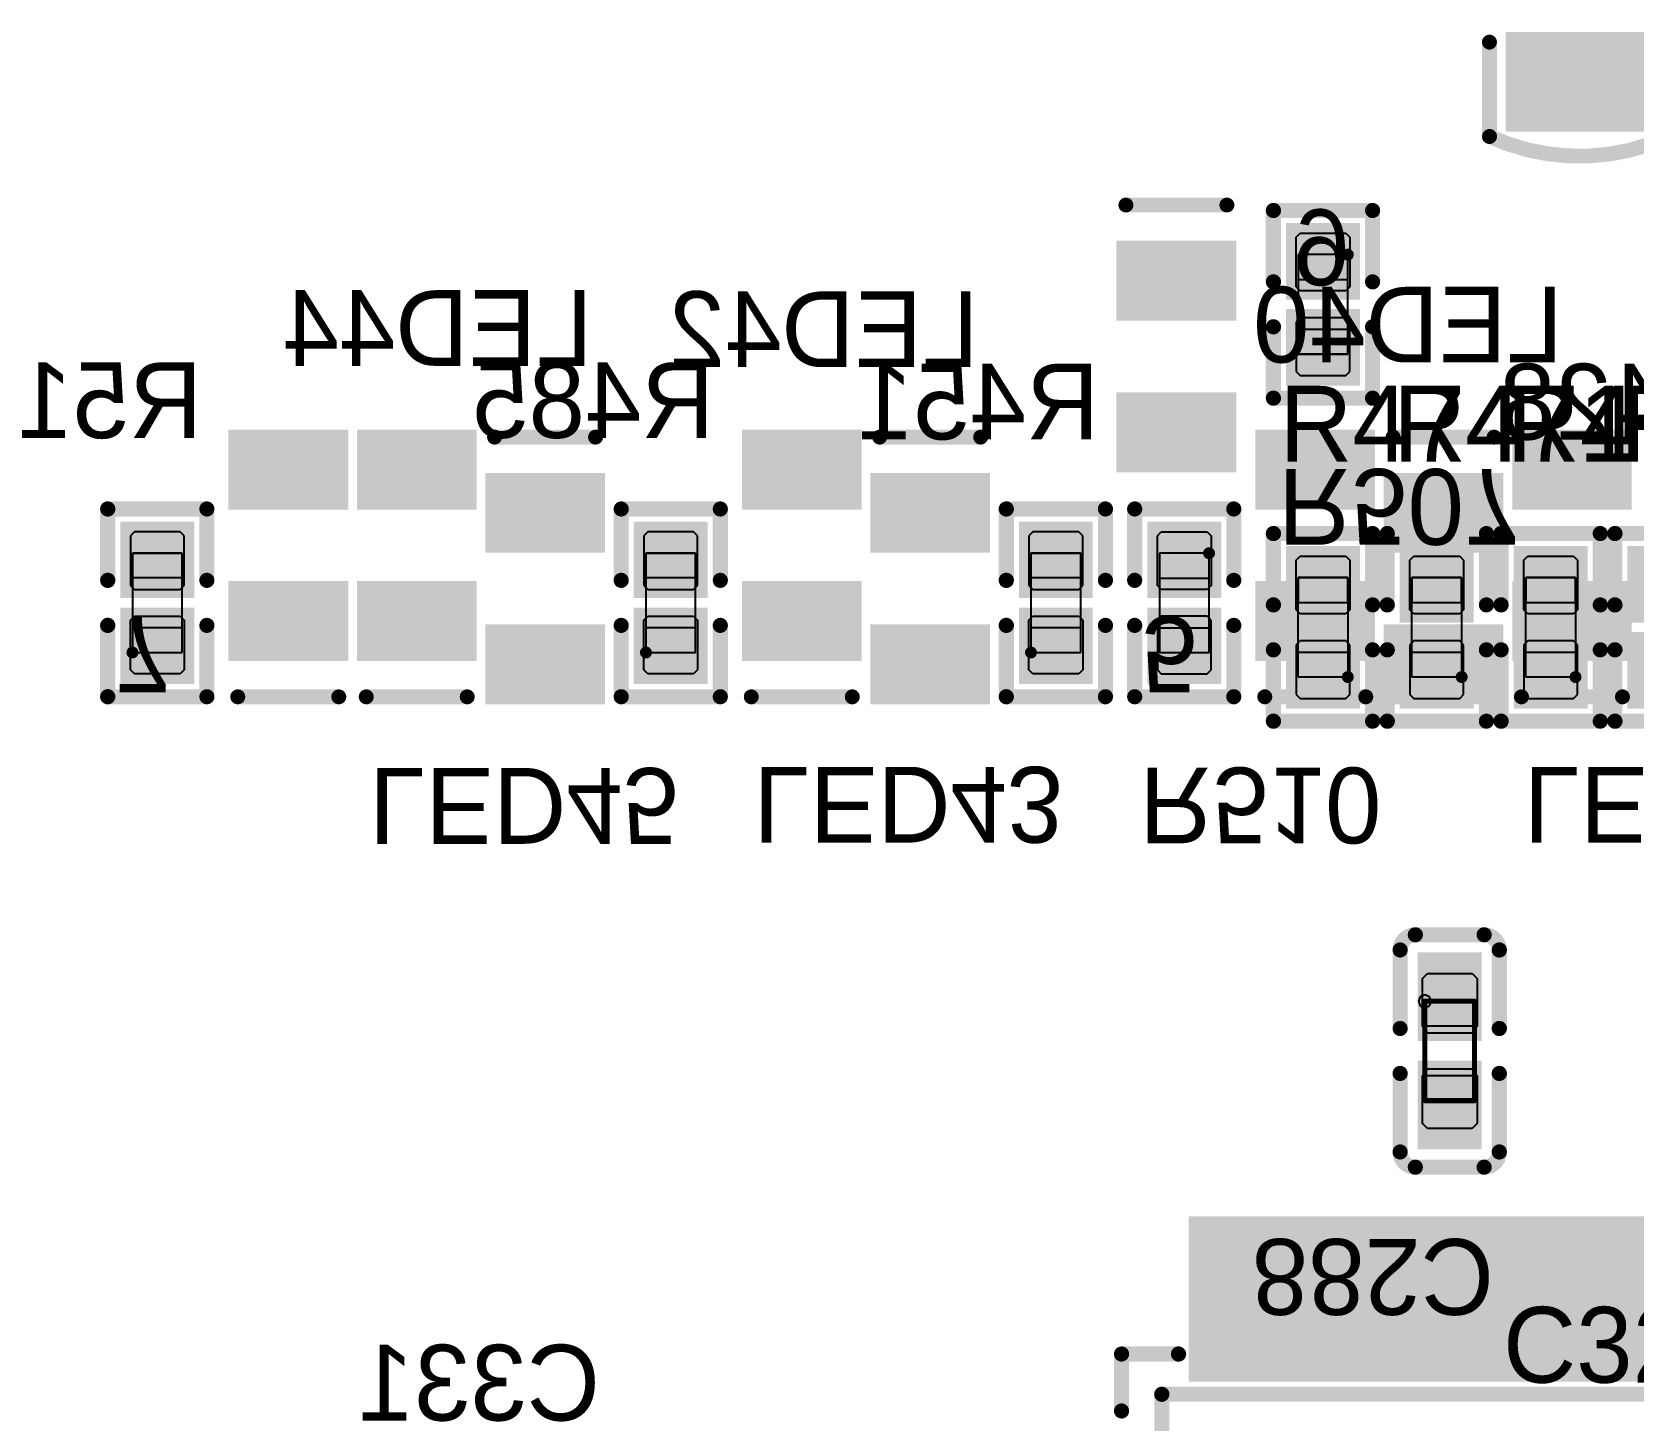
# Model space of a CAD drawing. Header units: millimetres. Extents: x 892 to 1144, y 1011 to 1123.
# Drawn here: x 965.87 to 981.98, y 1059.6 to 1073.58 of the extents above; entities that cross this region are included whole.
import ezdxf

# ---------------------------------------------------------------- set-up
doc = ezdxf.new("R2010")
doc.units = ezdxf.units.MM
for name, color, linetype in [('BottomLayer', 5, 'Continuous'), ('BottomOverlay', 54, 'Continuous'), ('BottomPaste', 16, 'Continuous'), ('BottomSolder', 6, 'Continuous'), ('Mechanical15', 56, 'Continuous'), ('Mechanical4', 56, 'Continuous'), ('Mechanical5', 56, 'Continuous'), ('Mechanical6', 56, 'Continuous'), ('TopLayer', 1, 'Continuous'), ('TopOverlay', 2, 'Continuous'), ('TopPaste', 8, 'Continuous'), ('TopSolder', 216, 'Continuous')]:
    doc.layers.add(name, color=color, linetype=linetype)

msp = doc.modelspace()

# ---------------------------------------------------------------- linework, layer by layer
at = {"layer": 'BottomLayer'}
for points in [[(982.06, 1072.675), (982.06, 1073.475), (980.79, 1072.675), (980.79, 1073.475)], [(978.58, 1071.553), (978.58, 1070.987), (979.12, 1071.553), (979.12, 1070.987)], [(977.875, 1070.774), (977.875, 1071.374), (976.875, 1070.774), (976.875, 1071.374)], [(978.58, 1070.687), (978.58, 1070.121), (979.12, 1070.687), (979.12, 1070.121)], [(977.875, 1069.25), (977.875, 1069.85), (976.875, 1069.25), (976.875, 1069.85)], [(967.943, 1069.474), (967.943, 1068.874), (968.943, 1069.474), (968.943, 1068.874)], [(969.234, 1069.474), (969.234, 1068.874), (970.234, 1069.474), (970.234, 1068.874)], [(973.108, 1069.474), (973.108, 1068.874), (974.108, 1069.474), (974.108, 1068.874)], [(978.272, 1069.474), (978.272, 1068.874), (979.272, 1069.474), (979.272, 1068.874)], [(980.855, 1069.474), (980.855, 1068.874), (981.855, 1069.474), (981.855, 1068.874)], [(971.525, 1068.439), (971.525, 1069.039), (970.525, 1068.439), (970.525, 1069.039)], [(975.399, 1068.439), (975.399, 1069.039), (974.399, 1068.439), (974.399, 1069.039)], [(980.563, 1068.439), (980.563, 1069.039), (979.563, 1068.439), (979.563, 1069.039)], [(967.395, 1067.983), (967.395, 1068.549), (966.855, 1067.983), (966.855, 1068.549)], [(972.56, 1067.983), (972.56, 1068.549), (972.02, 1067.983), (972.02, 1068.549)], [(976.433, 1067.983), (976.433, 1068.549), (975.893, 1067.983), (975.893, 1068.549)], [(977.184, 1068.549), (977.184, 1067.983), (977.724, 1068.549), (977.724, 1067.983)], [(967.943, 1067.95), (967.943, 1067.35), (968.943, 1067.95), (968.943, 1067.35)], [(969.234, 1067.95), (969.234, 1067.35), (970.234, 1067.95), (970.234, 1067.35)], [(973.108, 1067.95), (973.108, 1067.35), (974.108, 1067.95), (974.108, 1067.35)], [(978.272, 1067.95), (978.272, 1067.35), (979.272, 1067.95), (979.272, 1067.35)], [(980.855, 1067.95), (980.855, 1067.35), (981.855, 1067.95), (981.855, 1067.35)], [(967.395, 1067.118), (967.395, 1067.683), (966.855, 1067.118), (966.855, 1067.683)], [(972.56, 1067.118), (972.56, 1067.683), (972.02, 1067.118), (972.02, 1067.683)], [(976.433, 1067.118), (976.433, 1067.683), (975.893, 1067.118), (975.893, 1067.683)], [(977.184, 1067.683), (977.184, 1067.118), (977.724, 1067.683), (977.724, 1067.118)], [(971.525, 1066.915), (971.525, 1067.515), (970.525, 1066.915), (970.525, 1067.515)], [(975.399, 1066.915), (975.399, 1067.515), (974.399, 1066.915), (974.399, 1067.515)], [(980.563, 1066.915), (980.563, 1067.515), (979.563, 1066.915), (979.563, 1067.515)], [(977.8, 1061.56), (977.6, 1061.56), (977.8, 1060.1), (977.6, 1060.1)], [(978.2, 1061.56), (978, 1061.56), (978.2, 1060.1), (978, 1060.1)], [(978.6, 1061.56), (978.4, 1061.56), (978.6, 1060.1), (978.4, 1060.1)], [(979, 1061.56), (978.8, 1061.56), (979, 1060.1), (978.8, 1060.1)], [(979.4, 1061.56), (979.2, 1061.56), (979.4, 1060.1), (979.2, 1060.1)], [(979.8, 1061.56), (979.6, 1061.56), (979.8, 1060.1), (979.6, 1060.1)], [(980.2, 1061.56), (980, 1061.56), (980.2, 1060.1), (980, 1060.1)], [(980.6, 1061.56), (980.4, 1061.56), (980.6, 1060.1), (980.4, 1060.1)], [(981, 1061.56), (980.8, 1061.56), (981, 1060.1), (980.8, 1060.1)], [(981.4, 1061.56), (981.2, 1061.56), (981.4, 1060.1), (981.2, 1060.1)], [(981.8, 1061.56), (981.6, 1061.56), (981.8, 1060.1), (981.6, 1060.1)]]:
    msp.add_solid(points, dxfattribs=at)
at = {"layer": 'BottomOverlay'}
for points, const_width in [([(980.525, 1072.525), (980.525, 1073.475)], 0.15), ([(976.867, 1071.836), (977.883, 1071.836)], 0.15), ([(978.351, 1071.781), (979.349, 1071.781)], 0.152), ([(978.351, 1071.063), (978.351, 1071.781)], 0.152), ([(979.349, 1071.063), (979.349, 1071.781)], 0.152), ([(978.351, 1069.893), (978.351, 1070.611)], 0.152), ([(979.349, 1069.893), (979.349, 1070.611)], 0.152), ([(978.351, 1069.893), (979.349, 1069.893)], 0.152), ([(970.517, 1069.501), (971.533, 1069.501)], 0.15), ([(974.391, 1069.501), (975.407, 1069.501)], 0.15), ([(979.555, 1069.501), (980.571, 1069.501)], 0.15), ([(966.626, 1068.06), (966.626, 1068.778)], 0.152), ([(966.626, 1068.778), (967.624, 1068.778)], 0.152), ([(967.624, 1068.06), (967.624, 1068.778)], 0.152), ([(971.791, 1068.06), (971.791, 1068.778)], 0.152), ([(971.791, 1068.778), (972.788, 1068.778)], 0.152), ([(972.788, 1068.06), (972.788, 1068.778)], 0.152), ([(975.665, 1068.06), (975.665, 1068.778)], 0.152), ([(975.665, 1068.778), (976.662, 1068.778)], 0.152), ([(976.662, 1068.06), (976.662, 1068.778)], 0.152), ([(976.956, 1068.778), (977.953, 1068.778)], 0.152), ([(976.956, 1068.06), (976.956, 1068.778)], 0.152), ([(977.953, 1068.06), (977.953, 1068.778)], 0.152), ([(966.626, 1066.889), (966.626, 1067.607)], 0.152), ([(967.624, 1066.889), (967.624, 1067.607)], 0.152), ([(971.791, 1066.889), (971.791, 1067.607)], 0.152), ([(972.788, 1066.889), (972.788, 1067.607)], 0.152), ([(975.665, 1066.889), (975.665, 1067.607)], 0.152), ([(976.662, 1066.889), (976.662, 1067.607)], 0.152), ([(976.956, 1066.889), (976.956, 1067.607)], 0.152), ([(977.953, 1066.889), (977.953, 1067.607)], 0.152), ([(966.626, 1066.889), (967.624, 1066.889)], 0.152), ([(967.935, 1066.888), (968.951, 1066.888)], 0.15), ([(969.226, 1066.888), (970.242, 1066.888)], 0.15), ([(971.791, 1066.889), (972.788, 1066.889)], 0.152), ([(973.1, 1066.888), (974.116, 1066.888)], 0.15), ([(975.665, 1066.889), (976.662, 1066.889)], 0.152), ([(976.956, 1066.889), (977.953, 1066.889)], 0.152), ([(978.264, 1066.888), (979.28, 1066.888)], 0.15), ([(980.847, 1066.888), (981.863, 1066.888)], 0.15), ([(976.824, 1059.703), (976.824, 1060.276)], 0.152), ([(976.824, 1060.276), (977.397, 1060.276)], 0.152), ([(977.229, 1059.871), (990.571, 1059.871)], 0.152), ([(977.229, 1046.529), (977.229, 1059.871)], 0.152)]:
    msp.add_lwpolyline(points, dxfattribs=dict(at, const_width=const_width))
for points, const_width in [([(980.487, 1073.475, 1), (980.562, 1073.475, 1)], 0.075), ([(980.488, 1072.526, 1), (980.563, 1072.526, 1)], 0.075), ([(980.487, 1072.525, 1), (980.562, 1072.525, 1)], 0.075), ([(976.83, 1071.836, 1), (976.905, 1071.836, 1)], 0.075), ([(977.846, 1071.836, 1), (977.921, 1071.836, 1)], 0.075), ([(978.313, 1071.781, 1), (978.39, 1071.781, 1)], 0.0762), ([(978.313, 1071.781, 1), (978.39, 1071.781, 1)], 0.0762), ([(979.311, 1071.781, 1), (979.387, 1071.781, 1)], 0.0762), ([(979.311, 1071.781, 1), (979.387, 1071.781, 1)], 0.0762), ([(978.313, 1071.063, 1), (978.39, 1071.063, 1)], 0.0762), ([(979.311, 1071.063, 1), (979.387, 1071.063, 1)], 0.0762), ([(978.313, 1070.611, 1), (978.39, 1070.611, 1)], 0.0762), ([(979.311, 1070.611, 1), (979.387, 1070.611, 1)], 0.0762), ([(978.313, 1069.893, 1), (978.39, 1069.893, 1)], 0.0762), ([(978.313, 1069.893, 1), (978.39, 1069.893, 1)], 0.0762), ([(979.311, 1069.893, 1), (979.387, 1069.893, 1)], 0.0762), ([(979.311, 1069.893, 1), (979.387, 1069.893, 1)], 0.0762), ([(970.48, 1069.501, 1), (970.555, 1069.501, 1)], 0.075), ([(971.496, 1069.501, 1), (971.571, 1069.501, 1)], 0.075), ([(974.353, 1069.501, 1), (974.428, 1069.501, 1)], 0.075), ([(975.369, 1069.501, 1), (975.444, 1069.501, 1)], 0.075), ([(979.518, 1069.501, 1), (979.593, 1069.501, 1)], 0.075), ([(980.534, 1069.501, 1), (980.609, 1069.501, 1)], 0.075), ([(966.588, 1068.778, 1), (966.665, 1068.778, 1)], 0.0762), ([(966.588, 1068.778, 1), (966.665, 1068.778, 1)], 0.0762), ([(967.586, 1068.778, 1), (967.662, 1068.778, 1)], 0.0762), ([(967.586, 1068.778, 1), (967.662, 1068.778, 1)], 0.0762), ([(971.753, 1068.778, 1), (971.829, 1068.778, 1)], 0.0762), ([(971.753, 1068.778, 1), (971.829, 1068.778, 1)], 0.0762), ([(972.75, 1068.778, 1), (972.826, 1068.778, 1)], 0.0762), ([(972.75, 1068.778, 1), (972.826, 1068.778, 1)], 0.0762), ([(975.626, 1068.778, 1), (975.703, 1068.778, 1)], 0.0762), ([(975.626, 1068.778, 1), (975.703, 1068.778, 1)], 0.0762), ([(976.624, 1068.778, 1), (976.7, 1068.778, 1)], 0.0762), ([(976.624, 1068.778, 1), (976.7, 1068.778, 1)], 0.0762), ([(976.918, 1068.778, 1), (976.994, 1068.778, 1)], 0.0762), ([(976.918, 1068.778, 1), (976.994, 1068.778, 1)], 0.0762), ([(977.915, 1068.778, 1), (977.991, 1068.778, 1)], 0.0762), ([(977.915, 1068.778, 1), (977.991, 1068.778, 1)], 0.0762), ([(966.588, 1068.06, 1), (966.665, 1068.06, 1)], 0.0762), ([(967.586, 1068.06, 1), (967.662, 1068.06, 1)], 0.0762), ([(971.753, 1068.06, 1), (971.829, 1068.06, 1)], 0.0762), ([(972.75, 1068.06, 1), (972.826, 1068.06, 1)], 0.0762), ([(975.626, 1068.06, 1), (975.703, 1068.06, 1)], 0.0762), ([(976.624, 1068.06, 1), (976.7, 1068.06, 1)], 0.0762), ([(976.918, 1068.06, 1), (976.994, 1068.06, 1)], 0.0762), ([(977.915, 1068.06, 1), (977.991, 1068.06, 1)], 0.0762), ([(966.588, 1067.607, 1), (966.665, 1067.607, 1)], 0.0762), ([(967.586, 1067.607, 1), (967.662, 1067.607, 1)], 0.0762), ([(971.753, 1067.607, 1), (971.829, 1067.607, 1)], 0.0762), ([(972.75, 1067.607, 1), (972.826, 1067.607, 1)], 0.0762), ([(975.626, 1067.607, 1), (975.703, 1067.607, 1)], 0.0762), ([(976.624, 1067.607, 1), (976.7, 1067.607, 1)], 0.0762), ([(976.918, 1067.607, 1), (976.994, 1067.607, 1)], 0.0762), ([(977.915, 1067.607, 1), (977.991, 1067.607, 1)], 0.0762), ([(966.588, 1066.889, 1), (966.665, 1066.889, 1)], 0.0762), ([(966.588, 1066.889, 1), (966.665, 1066.889, 1)], 0.0762), ([(967.586, 1066.889, 1), (967.662, 1066.889, 1)], 0.0762), ([(967.586, 1066.889, 1), (967.662, 1066.889, 1)], 0.0762), ([(967.897, 1066.888, 1), (967.972, 1066.888, 1)], 0.075), ([(968.913, 1066.888, 1), (968.988, 1066.888, 1)], 0.075), ([(969.189, 1066.888, 1), (969.264, 1066.888, 1)], 0.075), ([(970.205, 1066.888, 1), (970.28, 1066.888, 1)], 0.075), ([(971.753, 1066.889, 1), (971.829, 1066.889, 1)], 0.0762), ([(971.753, 1066.889, 1), (971.829, 1066.889, 1)], 0.0762), ([(972.75, 1066.889, 1), (972.826, 1066.889, 1)], 0.0762), ([(972.75, 1066.889, 1), (972.826, 1066.889, 1)], 0.0762), ([(973.062, 1066.888, 1), (973.137, 1066.888, 1)], 0.075), ([(974.078, 1066.888, 1), (974.153, 1066.888, 1)], 0.075), ([(975.626, 1066.889, 1), (975.703, 1066.889, 1)], 0.0762), ([(975.626, 1066.889, 1), (975.703, 1066.889, 1)], 0.0762), ([(976.624, 1066.889, 1), (976.7, 1066.889, 1)], 0.0762), ([(976.624, 1066.889, 1), (976.7, 1066.889, 1)], 0.0762), ([(976.918, 1066.889, 1), (976.994, 1066.889, 1)], 0.0762), ([(976.918, 1066.889, 1), (976.994, 1066.889, 1)], 0.0762), ([(977.915, 1066.889, 1), (977.991, 1066.889, 1)], 0.0762), ([(977.915, 1066.889, 1), (977.991, 1066.889, 1)], 0.0762), ([(978.227, 1066.888, 1), (978.302, 1066.888, 1)], 0.075), ([(979.243, 1066.888, 1), (979.318, 1066.888, 1)], 0.075), ([(980.809, 1066.888, 1), (980.884, 1066.888, 1)], 0.075), ([(981.825, 1066.888, 1), (981.9, 1066.888, 1)], 0.075), ([(976.786, 1060.276, 1), (976.862, 1060.276, 1)], 0.0762), ([(976.786, 1060.276, 1), (976.862, 1060.276, 1)], 0.0762), ([(977.359, 1060.276, 1), (977.436, 1060.276, 1)], 0.0762), ([(977.19, 1059.871, 1), (977.267, 1059.871, 1)], 0.0762), ([(977.19, 1059.871, 1), (977.267, 1059.871, 1)], 0.0762), ([(976.786, 1059.703, 1), (976.862, 1059.703, 1)], 0.0762)]:
    msp.add_lwpolyline(points, format="xyb", close=True, dxfattribs=dict(at, const_width=const_width))
at = {"layer": 'BottomOverlay', "const_width": 0.15}
msp.add_lwpolyline([(982.326, 1072.523, -0.21896), (980.525, 1072.526)], format="xyb", dxfattribs=at)
at = {"layer": 'BottomPaste'}
for p, q in [((978.58, 1071.513), (978.62, 1071.553)), ((978.62, 1071.553), (979.08, 1071.553)), ((979.08, 1071.553), (979.12, 1071.513)), ((978.58, 1071.012), (978.58, 1071.513)), ((979.12, 1071.513), (979.12, 1071.012)), ((978.62, 1070.972), (978.58, 1071.012)), ((979.08, 1070.972), (978.62, 1070.972)), ((979.12, 1071.012), (979.08, 1070.972)), ((978.62, 1070.702), (978.58, 1070.662)), ((978.58, 1070.662), (978.58, 1070.161)), ((979.08, 1070.702), (978.62, 1070.702)), ((979.12, 1070.662), (979.08, 1070.702)), ((979.12, 1070.161), (979.12, 1070.662)), ((978.58, 1070.161), (978.62, 1070.121)), ((978.62, 1070.121), (979.08, 1070.121)), ((979.08, 1070.121), (979.12, 1070.161)), ((966.895, 1068.549), (966.855, 1068.509)), ((966.855, 1068.509), (966.855, 1068.008)), ((967.355, 1068.549), (966.895, 1068.549)), ((967.395, 1068.509), (967.355, 1068.549)), ((967.395, 1068.008), (967.395, 1068.509)), ((972.06, 1068.549), (972.02, 1068.509)), ((972.02, 1068.509), (972.02, 1068.008)), ((972.52, 1068.549), (972.06, 1068.549)), ((972.56, 1068.509), (972.52, 1068.549)), ((972.56, 1068.008), (972.56, 1068.509)), ((975.933, 1068.549), (975.893, 1068.509)), ((975.893, 1068.509), (975.893, 1068.008)), ((976.393, 1068.549), (975.933, 1068.549)), ((976.433, 1068.509), (976.393, 1068.549)), ((976.433, 1068.008), (976.433, 1068.509)), ((977.184, 1068.509), (977.224, 1068.549)), ((977.184, 1068.008), (977.184, 1068.509)), ((977.224, 1068.549), (977.684, 1068.549)), ((977.684, 1068.549), (977.724, 1068.509)), ((977.724, 1068.509), (977.724, 1068.008)), ((966.855, 1068.008), (966.895, 1067.968)), ((967.355, 1067.968), (967.395, 1068.008)), ((972.02, 1068.008), (972.06, 1067.968)), ((972.52, 1067.968), (972.56, 1068.008)), ((975.893, 1068.008), (975.933, 1067.968)), ((976.393, 1067.968), (976.433, 1068.008)), ((977.224, 1067.968), (977.184, 1068.008)), ((977.724, 1068.008), (977.684, 1067.968)), ((966.895, 1067.968), (967.355, 1067.968)), ((972.06, 1067.968), (972.52, 1067.968)), ((975.933, 1067.968), (976.393, 1067.968)), ((977.684, 1067.968), (977.224, 1067.968)), ((966.855, 1067.658), (966.895, 1067.698)), ((966.855, 1067.158), (966.855, 1067.658)), ((966.895, 1067.698), (967.355, 1067.698)), ((967.355, 1067.698), (967.395, 1067.658)), ((967.395, 1067.658), (967.395, 1067.158)), ((972.02, 1067.658), (972.06, 1067.698)), ((972.02, 1067.158), (972.02, 1067.658)), ((972.06, 1067.698), (972.52, 1067.698)), ((972.52, 1067.698), (972.56, 1067.658)), ((972.56, 1067.658), (972.56, 1067.158)), ((975.893, 1067.658), (975.933, 1067.698)), ((975.893, 1067.158), (975.893, 1067.658)), ((975.933, 1067.698), (976.393, 1067.698)), ((976.393, 1067.698), (976.433, 1067.658)), ((976.433, 1067.658), (976.433, 1067.158)), ((977.224, 1067.698), (977.184, 1067.658)), ((977.184, 1067.658), (977.184, 1067.158)), ((977.684, 1067.698), (977.224, 1067.698)), ((977.724, 1067.658), (977.684, 1067.698)), ((977.724, 1067.158), (977.724, 1067.658)), ((966.895, 1067.118), (966.855, 1067.158)), ((967.355, 1067.118), (966.895, 1067.118)), ((967.395, 1067.158), (967.355, 1067.118)), ((972.06, 1067.118), (972.02, 1067.158)), ((972.52, 1067.118), (972.06, 1067.118)), ((972.56, 1067.158), (972.52, 1067.118)), ((975.933, 1067.118), (975.893, 1067.158)), ((976.393, 1067.118), (975.933, 1067.118)), ((976.433, 1067.158), (976.393, 1067.118)), ((977.184, 1067.158), (977.224, 1067.118)), ((977.224, 1067.118), (977.684, 1067.118)), ((977.684, 1067.118), (977.724, 1067.158))]:
    msp.add_line(p, q, dxfattribs=at)
for points in [[(982.06, 1072.675), (982.06, 1073.475), (980.79, 1072.675), (980.79, 1073.475)], [(978.58, 1071.553), (978.58, 1070.987), (979.12, 1071.553), (979.12, 1070.987)], [(977.875, 1070.774), (977.875, 1071.374), (976.875, 1070.774), (976.875, 1071.374)], [(978.58, 1070.687), (978.58, 1070.121), (979.12, 1070.687), (979.12, 1070.121)], [(977.875, 1069.25), (977.875, 1069.85), (976.875, 1069.25), (976.875, 1069.85)], [(967.943, 1069.474), (967.943, 1068.874), (968.943, 1069.474), (968.943, 1068.874)], [(969.234, 1069.474), (969.234, 1068.874), (970.234, 1069.474), (970.234, 1068.874)], [(973.108, 1069.474), (973.108, 1068.874), (974.108, 1069.474), (974.108, 1068.874)], [(978.272, 1069.474), (978.272, 1068.874), (979.272, 1069.474), (979.272, 1068.874)], [(980.855, 1069.474), (980.855, 1068.874), (981.855, 1069.474), (981.855, 1068.874)], [(971.525, 1068.439), (971.525, 1069.039), (970.525, 1068.439), (970.525, 1069.039)], [(975.399, 1068.439), (975.399, 1069.039), (974.399, 1068.439), (974.399, 1069.039)], [(980.563, 1068.439), (980.563, 1069.039), (979.563, 1068.439), (979.563, 1069.039)], [(967.395, 1067.983), (967.395, 1068.549), (966.855, 1067.983), (966.855, 1068.549)], [(972.56, 1067.983), (972.56, 1068.549), (972.02, 1067.983), (972.02, 1068.549)], [(976.433, 1067.983), (976.433, 1068.549), (975.893, 1067.983), (975.893, 1068.549)], [(977.184, 1068.549), (977.184, 1067.983), (977.724, 1068.549), (977.724, 1067.983)], [(967.943, 1067.95), (967.943, 1067.35), (968.943, 1067.95), (968.943, 1067.35)], [(969.234, 1067.95), (969.234, 1067.35), (970.234, 1067.95), (970.234, 1067.35)], [(973.108, 1067.95), (973.108, 1067.35), (974.108, 1067.95), (974.108, 1067.35)], [(978.272, 1067.95), (978.272, 1067.35), (979.272, 1067.95), (979.272, 1067.35)], [(980.855, 1067.95), (980.855, 1067.35), (981.855, 1067.95), (981.855, 1067.35)], [(967.395, 1067.118), (967.395, 1067.683), (966.855, 1067.118), (966.855, 1067.683)], [(972.56, 1067.118), (972.56, 1067.683), (972.02, 1067.118), (972.02, 1067.683)], [(976.433, 1067.118), (976.433, 1067.683), (975.893, 1067.118), (975.893, 1067.683)], [(977.184, 1067.683), (977.184, 1067.118), (977.724, 1067.683), (977.724, 1067.118)], [(971.525, 1066.915), (971.525, 1067.515), (970.525, 1066.915), (970.525, 1067.515)], [(975.399, 1066.915), (975.399, 1067.515), (974.399, 1066.915), (974.399, 1067.515)], [(980.563, 1066.915), (980.563, 1067.515), (979.563, 1066.915), (979.563, 1067.515)], [(977.8, 1061.56), (977.6, 1061.56), (977.8, 1060.1), (977.6, 1060.1)], [(978.2, 1061.56), (978, 1061.56), (978.2, 1060.1), (978, 1060.1)], [(978.6, 1061.56), (978.4, 1061.56), (978.6, 1060.1), (978.4, 1060.1)], [(979, 1061.56), (978.8, 1061.56), (979, 1060.1), (978.8, 1060.1)], [(979.4, 1061.56), (979.2, 1061.56), (979.4, 1060.1), (979.2, 1060.1)], [(979.8, 1061.56), (979.6, 1061.56), (979.8, 1060.1), (979.6, 1060.1)], [(980.2, 1061.56), (980, 1061.56), (980.2, 1060.1), (980, 1060.1)], [(980.6, 1061.56), (980.4, 1061.56), (980.6, 1060.1), (980.4, 1060.1)], [(981, 1061.56), (980.8, 1061.56), (981, 1060.1), (980.8, 1060.1)], [(981.4, 1061.56), (981.2, 1061.56), (981.4, 1060.1), (981.2, 1060.1)], [(981.8, 1061.56), (981.6, 1061.56), (981.8, 1060.1), (981.6, 1060.1)]]:
    msp.add_solid(points, dxfattribs=at)
at = {"layer": 'BottomSolder'}
for points in [[(982.162, 1072.573), (982.162, 1073.577), (980.688, 1072.573), (980.688, 1073.577)], [(978.478, 1071.654), (978.478, 1070.885), (979.222, 1071.654), (979.222, 1070.885)], [(977.977, 1070.672), (977.977, 1071.476), (976.773, 1070.672), (976.773, 1071.476)], [(978.478, 1070.789), (978.478, 1070.02), (979.222, 1070.789), (979.222, 1070.02)], [(977.977, 1069.148), (977.977, 1069.952), (976.773, 1069.148), (976.773, 1069.952)], [(967.841, 1069.576), (967.841, 1068.772), (969.045, 1069.576), (969.045, 1068.772)], [(969.133, 1069.576), (969.133, 1068.772), (970.336, 1069.576), (970.336, 1068.772)], [(973.006, 1069.576), (973.006, 1068.772), (974.209, 1069.576), (974.209, 1068.772)], [(978.171, 1069.576), (978.171, 1068.772), (979.374, 1069.576), (979.374, 1068.772)], [(980.753, 1069.576), (980.753, 1068.772), (981.956, 1069.576), (981.956, 1068.772)], [(971.627, 1068.337), (971.627, 1069.14), (970.424, 1068.337), (970.424, 1069.14)], [(975.5, 1068.337), (975.5, 1069.14), (974.297, 1068.337), (974.297, 1069.14)], [(980.665, 1068.337), (980.665, 1069.14), (979.462, 1068.337), (979.462, 1069.14)], [(967.497, 1067.882), (967.497, 1068.651), (966.753, 1067.882), (966.753, 1068.651)], [(972.661, 1067.882), (972.661, 1068.651), (971.918, 1067.882), (971.918, 1068.651)], [(976.535, 1067.882), (976.535, 1068.651), (975.792, 1067.882), (975.792, 1068.651)], [(977.083, 1068.651), (977.083, 1067.882), (977.826, 1068.651), (977.826, 1067.882)], [(967.841, 1068.052), (967.841, 1067.248), (969.045, 1068.052), (969.045, 1067.248)], [(969.133, 1068.052), (969.133, 1067.248), (970.336, 1068.052), (970.336, 1067.248)], [(973.006, 1068.052), (973.006, 1067.248), (974.209, 1068.052), (974.209, 1067.248)], [(978.171, 1068.052), (978.171, 1067.248), (979.374, 1068.052), (979.374, 1067.248)], [(980.753, 1068.052), (980.753, 1067.248), (981.956, 1068.052), (981.956, 1067.248)], [(967.497, 1067.016), (967.497, 1067.785), (966.753, 1067.016), (966.753, 1067.785)], [(972.661, 1067.016), (972.661, 1067.785), (971.918, 1067.016), (971.918, 1067.785)], [(976.535, 1067.016), (976.535, 1067.785), (975.792, 1067.016), (975.792, 1067.785)], [(977.083, 1067.785), (977.083, 1067.016), (977.826, 1067.785), (977.826, 1067.016)], [(971.627, 1066.813), (971.627, 1067.616), (970.424, 1066.813), (970.424, 1067.616)], [(975.5, 1066.813), (975.5, 1067.616), (974.297, 1066.813), (974.297, 1067.616)], [(980.665, 1066.813), (980.665, 1067.616), (979.462, 1066.813), (979.462, 1067.616)], [(977.902, 1061.662), (977.499, 1061.662), (977.902, 1059.998), (977.499, 1059.998)], [(978.302, 1061.662), (977.898, 1061.662), (978.302, 1059.998), (977.898, 1059.998)], [(978.702, 1061.662), (978.298, 1061.662), (978.702, 1059.998), (978.298, 1059.998)], [(979.102, 1061.662), (978.698, 1061.662), (979.102, 1059.998), (978.698, 1059.998)], [(979.502, 1061.662), (979.098, 1061.662), (979.502, 1059.998), (979.098, 1059.998)], [(979.902, 1061.662), (979.499, 1061.662), (979.902, 1059.998), (979.499, 1059.998)], [(980.302, 1061.662), (979.898, 1061.662), (980.302, 1059.998), (979.898, 1059.998)], [(980.702, 1061.662), (980.298, 1061.662), (980.702, 1059.998), (980.298, 1059.998)], [(981.102, 1061.662), (980.698, 1061.662), (981.102, 1059.998), (980.698, 1059.998)], [(981.502, 1061.662), (981.098, 1061.662), (981.502, 1059.998), (981.098, 1059.998)], [(981.902, 1061.662), (981.499, 1061.662), (981.902, 1059.998), (981.499, 1059.998)], [(982.301, 1061.662), (981.898, 1061.662), (982.301, 1059.998), (981.898, 1059.998)]]:
    msp.add_solid(points, dxfattribs=at)
at = {"layer": 'Mechanical15'}
for p, q in [((979.829, 1063.871), (979.81, 1063.825)), ((979.81, 1063.825), (979.829, 1063.779)), ((979.875, 1063.89), (979.829, 1063.871)), ((979.921, 1063.871), (979.875, 1063.89)), ((979.875, 1063.89), (979.875, 1063.89)), ((979.875, 1063.575), (979.875, 1063.825)), ((979.875, 1063.825), (980.375, 1063.825)), ((979.94, 1063.825), (979.921, 1063.871)), ((979.921, 1063.779), (979.94, 1063.825)), ((980.375, 1063.825), (980.375, 1063.575)), ((979.829, 1063.779), (979.875, 1063.76)), ((979.875, 1063.76), (979.921, 1063.779)), ((979.875, 1063.76), (979.875, 1063.76)), ((980.375, 1063.575), (979.875, 1063.575)), ((979.875, 1063.075), (979.875, 1062.825)), ((980.375, 1063.075), (979.875, 1063.075)), ((980.375, 1062.825), (980.375, 1063.075)), ((979.875, 1062.825), (980.375, 1062.825))]:
    msp.add_line(p, q, dxfattribs=at)
at = {"layer": 'Mechanical15', "const_width": 0.0508}
for points in [[(979.875, 1062.825), (979.875, 1063.825)], [(979.875, 1063.825), (980.375, 1063.825)], [(980.375, 1062.825), (980.375, 1063.825)], [(979.875, 1062.825), (980.375, 1062.825)]]:
    msp.add_lwpolyline(points, dxfattribs=at)
at = {"layer": 'Mechanical15', "const_width": 0.0254}
for points in [[(979.862, 1063.825, 1), (979.888, 1063.825, 1)], [(979.862, 1063.825, 1), (979.888, 1063.825, 1)], [(980.362, 1063.825, 1), (980.388, 1063.825, 1)], [(980.362, 1063.825, 1), (980.388, 1063.825, 1)], [(979.862, 1062.825, 1), (979.888, 1062.825, 1)], [(979.862, 1062.825, 1), (979.888, 1062.825, 1)], [(980.362, 1062.825, 1), (980.388, 1062.825, 1)], [(980.362, 1062.825, 1), (980.388, 1062.825, 1)]]:
    msp.add_lwpolyline(points, format="xyb", close=True, dxfattribs=at)
at = {"layer": 'Mechanical4'}
for p, q in [((979.1, 1071.337), (978.6, 1071.337)), ((978.6, 1071.337), (978.6, 1070.337)), ((979.1, 1070.337), (979.1, 1071.337)), ((978.6, 1070.337), (979.1, 1070.337)), ((966.875, 1068.334), (966.875, 1067.334)), ((967.375, 1068.334), (966.875, 1068.334)), ((967.375, 1067.334), (967.375, 1068.334)), ((972.039, 1068.334), (972.039, 1067.334)), ((972.54, 1068.334), (972.039, 1068.334)), ((972.54, 1067.334), (972.54, 1068.334)), ((975.913, 1068.334), (975.913, 1067.334)), ((976.413, 1068.334), (975.913, 1068.334)), ((976.413, 1067.334), (976.413, 1068.334)), ((977.704, 1068.333), (977.204, 1068.333)), ((977.204, 1068.333), (977.204, 1067.333)), ((977.704, 1067.333), (977.704, 1068.333)), ((978.6, 1067.087), (978.6, 1068.087)), ((978.6, 1068.087), (979.1, 1068.087)), ((979.1, 1068.087), (979.1, 1067.087)), ((979.745, 1067.087), (979.745, 1068.087)), ((979.745, 1068.087), (980.245, 1068.087)), ((980.245, 1068.087), (980.245, 1067.087)), ((980.89, 1067.087), (980.89, 1068.087)), ((980.89, 1068.087), (981.39, 1068.087)), ((981.39, 1068.087), (981.39, 1067.087)), ((966.875, 1067.334), (967.375, 1067.334)), ((972.039, 1067.334), (972.54, 1067.334)), ((975.913, 1067.334), (976.413, 1067.334)), ((977.204, 1067.333), (977.704, 1067.333)), ((979.1, 1067.087), (978.6, 1067.087)), ((980.245, 1067.087), (979.745, 1067.087)), ((981.39, 1067.087), (980.89, 1067.087))]:
    msp.add_line(p, q, dxfattribs=at)
at = {"layer": 'Mechanical5'}
for p, q in [((979.1, 1071.337), (978.6, 1071.337)), ((978.6, 1071.337), (978.6, 1071.087)), ((979.1, 1071.087), (979.1, 1071.337)), ((978.6, 1071.087), (979.1, 1071.087)), ((978.6, 1070.336), (978.6, 1070.586)), ((978.6, 1070.586), (979.1, 1070.586)), ((979.1, 1070.586), (979.1, 1070.336)), ((979.1, 1070.336), (978.6, 1070.336)), ((966.875, 1068.084), (966.875, 1068.334)), ((966.875, 1068.334), (967.375, 1068.334)), ((967.375, 1068.334), (967.375, 1068.084)), ((972.04, 1068.084), (972.04, 1068.334)), ((972.04, 1068.334), (972.54, 1068.334)), ((972.54, 1068.334), (972.54, 1068.084)), ((975.913, 1068.084), (975.913, 1068.334)), ((975.913, 1068.334), (976.413, 1068.334)), ((976.413, 1068.334), (976.413, 1068.084)), ((977.704, 1068.333), (977.204, 1068.333)), ((977.204, 1068.333), (977.204, 1068.083)), ((977.704, 1068.083), (977.704, 1068.333)), ((967.375, 1068.084), (966.875, 1068.084)), ((972.54, 1068.084), (972.04, 1068.084)), ((976.413, 1068.084), (975.913, 1068.084)), ((977.204, 1068.083), (977.704, 1068.083)), ((979.1, 1068.088), (978.6, 1068.088)), ((978.6, 1068.088), (978.6, 1067.838)), ((979.1, 1067.838), (979.1, 1068.088)), ((980.245, 1068.088), (979.745, 1068.088)), ((979.745, 1068.088), (979.745, 1067.838)), ((980.245, 1067.838), (980.245, 1068.088)), ((981.39, 1068.088), (980.89, 1068.088)), ((980.89, 1068.088), (980.89, 1067.838)), ((981.39, 1067.838), (981.39, 1068.088)), ((978.6, 1067.838), (979.1, 1067.838)), ((979.745, 1067.838), (980.245, 1067.838)), ((980.89, 1067.838), (981.39, 1067.838)), ((966.875, 1067.583), (966.875, 1067.333)), ((967.375, 1067.583), (966.875, 1067.583)), ((967.375, 1067.333), (967.375, 1067.583)), ((972.04, 1067.583), (972.04, 1067.333)), ((972.54, 1067.583), (972.04, 1067.583)), ((972.54, 1067.333), (972.54, 1067.583)), ((975.913, 1067.583), (975.913, 1067.333)), ((976.413, 1067.583), (975.913, 1067.583)), ((976.413, 1067.333), (976.413, 1067.583)), ((977.204, 1067.332), (977.204, 1067.582)), ((977.204, 1067.582), (977.704, 1067.582)), ((977.704, 1067.582), (977.704, 1067.332)), ((966.875, 1067.333), (967.375, 1067.333)), ((972.04, 1067.333), (972.54, 1067.333)), ((975.913, 1067.333), (976.413, 1067.333)), ((977.704, 1067.332), (977.204, 1067.332)), ((978.6, 1067.087), (978.6, 1067.337)), ((978.6, 1067.337), (979.1, 1067.337)), ((979.1, 1067.337), (979.1, 1067.087)), ((979.745, 1067.087), (979.745, 1067.337)), ((979.745, 1067.337), (980.245, 1067.337)), ((980.245, 1067.337), (980.245, 1067.087)), ((980.89, 1067.087), (980.89, 1067.337)), ((980.89, 1067.337), (981.39, 1067.337)), ((981.39, 1067.337), (981.39, 1067.087)), ((979.1, 1067.087), (978.6, 1067.087)), ((980.245, 1067.087), (979.745, 1067.087)), ((981.39, 1067.087), (980.89, 1067.087))]:
    msp.add_line(p, q, dxfattribs=at)
at = {"layer": 'Mechanical6'}
for points, const_width in [([(979.13, 1071.337, 1), (979.07, 1071.337, 1)], 0.06), ([(979.055, 1071.337, 1), (979.085, 1071.337, 1)], 0.03), ([(979.115, 1071.337, 1), (979.145, 1071.337, 1)], 0.03), ([(977.734, 1068.333, 1), (977.674, 1068.333, 1)], 0.06), ([(977.659, 1068.333, 1), (977.689, 1068.333, 1)], 0.03), ([(977.719, 1068.333, 1), (977.749, 1068.333, 1)], 0.03), ([(966.905, 1067.334, 1), (966.845, 1067.334, 1)], 0.06), ([(966.83, 1067.334, 1), (966.86, 1067.334, 1)], 0.03), ([(966.89, 1067.334, 1), (966.92, 1067.334, 1)], 0.03), ([(972.07, 1067.334, 1), (972.01, 1067.334, 1)], 0.06), ([(971.995, 1067.334, 1), (972.025, 1067.334, 1)], 0.03), ([(972.055, 1067.334, 1), (972.085, 1067.334, 1)], 0.03), ([(975.943, 1067.334, 1), (975.883, 1067.334, 1)], 0.06), ([(975.868, 1067.334, 1), (975.898, 1067.334, 1)], 0.03), ([(975.928, 1067.334, 1), (975.958, 1067.334, 1)], 0.03), ([(979.13, 1067.087, 1), (979.07, 1067.087, 1)], 0.06), ([(979.055, 1067.087, 1), (979.085, 1067.087, 1)], 0.03), ([(979.115, 1067.087, 1), (979.145, 1067.087, 1)], 0.03), ([(980.275, 1067.087, 1), (980.215, 1067.087, 1)], 0.06), ([(980.2, 1067.087, 1), (980.23, 1067.087, 1)], 0.03), ([(980.26, 1067.087, 1), (980.29, 1067.087, 1)], 0.03), ([(981.42, 1067.087, 1), (981.36, 1067.087, 1)], 0.06), ([(981.345, 1067.087, 1), (981.375, 1067.087, 1)], 0.03), ([(981.405, 1067.087, 1), (981.435, 1067.087, 1)], 0.03)]:
    msp.add_lwpolyline(points, format="xyb", close=True, dxfattribs=dict(at, const_width=const_width))
at = {"layer": 'TopLayer'}
for points in [[(979.12, 1067.737), (979.12, 1068.303), (978.58, 1067.737), (978.58, 1068.303)], [(980.265, 1067.737), (980.265, 1068.303), (979.725, 1067.737), (979.725, 1068.303)], [(981.41, 1067.737), (981.41, 1068.303), (980.87, 1067.737), (980.87, 1068.303)], [(979.12, 1066.871), (979.12, 1067.437), (978.58, 1066.871), (978.58, 1067.437)], [(980.265, 1066.871), (980.265, 1067.437), (979.725, 1066.871), (979.725, 1067.437)], [(981.41, 1066.871), (981.41, 1067.437), (980.87, 1066.871), (980.87, 1067.437)], [(979.855, 1064.265), (979.855, 1063.475), (980.395, 1064.265), (980.395, 1063.475)], [(979.855, 1063.175), (979.855, 1062.385), (980.395, 1063.175), (980.395, 1062.385)]]:
    msp.add_solid(points, dxfattribs=at)
at = {"layer": 'TopOverlay', "const_width": 0.152}
for points in [[(978.351, 1068.531), (979.349, 1068.531)], [(978.351, 1067.813), (978.351, 1068.531)], [(979.349, 1067.813), (979.349, 1068.531)], [(979.496, 1068.531), (980.494, 1068.531)], [(979.496, 1067.813), (979.496, 1068.531)], [(980.494, 1067.813), (980.494, 1068.531)], [(980.641, 1068.531), (981.639, 1068.531)], [(980.641, 1067.813), (980.641, 1068.531)], [(981.639, 1067.813), (981.639, 1068.531)], [(981.786, 1068.531), (982.784, 1068.531)], [(981.786, 1067.813), (981.786, 1068.531)], [(978.351, 1066.643), (978.351, 1067.361)], [(979.349, 1066.643), (979.349, 1067.361)], [(979.496, 1066.643), (979.496, 1067.361)], [(980.494, 1066.643), (980.494, 1067.361)], [(980.641, 1066.643), (980.641, 1067.361)], [(981.639, 1066.643), (981.639, 1067.361)], [(981.786, 1066.643), (981.786, 1067.361)], [(978.351, 1066.643), (979.349, 1066.643)], [(979.496, 1066.643), (980.494, 1066.643)], [(980.641, 1066.643), (981.639, 1066.643)], [(981.786, 1066.643), (982.784, 1066.643)], [(979.779, 1064.494), (980.471, 1064.494)], [(979.626, 1063.551), (979.626, 1064.341)], [(980.624, 1063.551), (980.624, 1064.341)], [(979.626, 1062.309), (979.626, 1063.099)], [(980.624, 1062.309), (980.624, 1063.099)], [(979.779, 1062.156), (980.471, 1062.156)]]:
    msp.add_lwpolyline(points, dxfattribs=at)
at = {"layer": 'TopOverlay', "const_width": 0.0762}
for points in [[(978.313, 1068.531, 1), (978.39, 1068.531, 1)], [(978.313, 1068.531, 1), (978.39, 1068.531, 1)], [(979.311, 1068.531, 1), (979.387, 1068.531, 1)], [(979.311, 1068.531, 1), (979.387, 1068.531, 1)], [(979.458, 1068.531, 1), (979.535, 1068.531, 1)], [(979.458, 1068.531, 1), (979.535, 1068.531, 1)], [(980.456, 1068.531, 1), (980.532, 1068.531, 1)], [(980.456, 1068.531, 1), (980.532, 1068.531, 1)], [(980.603, 1068.531, 1), (980.68, 1068.531, 1)], [(980.603, 1068.531, 1), (980.68, 1068.531, 1)], [(981.601, 1068.531, 1), (981.677, 1068.531, 1)], [(981.601, 1068.531, 1), (981.677, 1068.531, 1)], [(981.748, 1068.531, 1), (981.825, 1068.531, 1)], [(981.748, 1068.531, 1), (981.825, 1068.531, 1)], [(978.313, 1067.813, 1), (978.39, 1067.813, 1)], [(979.311, 1067.813, 1), (979.387, 1067.813, 1)], [(979.458, 1067.813, 1), (979.535, 1067.813, 1)], [(980.456, 1067.813, 1), (980.532, 1067.813, 1)], [(980.603, 1067.813, 1), (980.68, 1067.813, 1)], [(981.601, 1067.813, 1), (981.677, 1067.813, 1)], [(981.748, 1067.813, 1), (981.825, 1067.813, 1)], [(978.313, 1067.361, 1), (978.39, 1067.361, 1)], [(979.311, 1067.361, 1), (979.387, 1067.361, 1)], [(979.458, 1067.361, 1), (979.535, 1067.361, 1)], [(980.456, 1067.361, 1), (980.532, 1067.361, 1)], [(980.603, 1067.361, 1), (980.68, 1067.361, 1)], [(981.601, 1067.361, 1), (981.677, 1067.361, 1)], [(981.748, 1067.361, 1), (981.825, 1067.361, 1)], [(978.313, 1066.643, 1), (978.39, 1066.643, 1)], [(978.313, 1066.643, 1), (978.39, 1066.643, 1)], [(979.311, 1066.643, 1), (979.387, 1066.643, 1)], [(979.311, 1066.643, 1), (979.387, 1066.643, 1)], [(979.458, 1066.643, 1), (979.535, 1066.643, 1)], [(979.458, 1066.643, 1), (979.535, 1066.643, 1)], [(980.456, 1066.643, 1), (980.532, 1066.643, 1)], [(980.456, 1066.643, 1), (980.532, 1066.643, 1)], [(980.603, 1066.643, 1), (980.68, 1066.643, 1)], [(980.603, 1066.643, 1), (980.68, 1066.643, 1)], [(981.601, 1066.643, 1), (981.677, 1066.643, 1)], [(981.601, 1066.643, 1), (981.677, 1066.643, 1)], [(981.748, 1066.643, 1), (981.825, 1066.643, 1)], [(981.748, 1066.643, 1), (981.825, 1066.643, 1)], [(979.741, 1064.494, 1), (979.817, 1064.494, 1)], [(979.741, 1064.494, 1), (979.817, 1064.494, 1)], [(980.433, 1064.494, 1), (980.509, 1064.494, 1)], [(980.433, 1064.494, 1), (980.509, 1064.494, 1)], [(979.588, 1064.341, 1), (979.664, 1064.341, 1)], [(979.588, 1064.341, 1), (979.664, 1064.341, 1)], [(980.585, 1064.341, 1), (980.662, 1064.341, 1)], [(980.585, 1064.341, 1), (980.662, 1064.341, 1)], [(979.588, 1063.551, 1), (979.664, 1063.551, 1)], [(980.585, 1063.551, 1), (980.662, 1063.551, 1)], [(979.588, 1063.099, 1), (979.664, 1063.099, 1)], [(980.585, 1063.099, 1), (980.662, 1063.099, 1)], [(979.588, 1062.309, 1), (979.664, 1062.309, 1)], [(979.588, 1062.309, 1), (979.664, 1062.309, 1)], [(980.585, 1062.309, 1), (980.662, 1062.309, 1)], [(980.585, 1062.309, 1), (980.662, 1062.309, 1)], [(979.741, 1062.156, 1), (979.817, 1062.156, 1)], [(979.741, 1062.156, 1), (979.817, 1062.156, 1)], [(980.433, 1062.156, 1), (980.509, 1062.156, 1)], [(980.433, 1062.156, 1), (980.509, 1062.156, 1)]]:
    msp.add_lwpolyline(points, format="xyb", close=True, dxfattribs=at)
at = {"layer": 'TopOverlay', "const_width": 0.152}
for points in [[(979.626, 1064.341, -0.414214), (979.779, 1064.494)], [(980.471, 1064.494, -0.414214), (980.624, 1064.341)], [(979.779, 1062.156, -0.414214), (979.626, 1062.309)], [(980.624, 1062.309, -0.414214), (980.471, 1062.156)]]:
    msp.add_lwpolyline(points, format="xyb", dxfattribs=at)
at = {"layer": 'TopPaste'}
for p, q in [((978.58, 1068.263), (978.62, 1068.303)), ((978.62, 1068.303), (979.08, 1068.303)), ((979.08, 1068.303), (979.12, 1068.263)), ((979.725, 1068.263), (979.765, 1068.303)), ((979.765, 1068.303), (980.225, 1068.303)), ((980.225, 1068.303), (980.265, 1068.263)), ((980.87, 1068.263), (980.91, 1068.303)), ((980.91, 1068.303), (981.37, 1068.303)), ((981.37, 1068.303), (981.41, 1068.263)), ((978.58, 1067.762), (978.58, 1068.263)), ((979.12, 1068.263), (979.12, 1067.762)), ((979.725, 1067.762), (979.725, 1068.263)), ((980.265, 1068.263), (980.265, 1067.762)), ((980.87, 1067.762), (980.87, 1068.263)), ((981.41, 1068.263), (981.41, 1067.762)), ((978.62, 1067.722), (978.58, 1067.762)), ((979.08, 1067.722), (978.62, 1067.722)), ((979.12, 1067.762), (979.08, 1067.722)), ((979.765, 1067.722), (979.725, 1067.762)), ((980.225, 1067.722), (979.765, 1067.722)), ((980.265, 1067.762), (980.225, 1067.722)), ((980.91, 1067.722), (980.87, 1067.762)), ((981.37, 1067.722), (980.91, 1067.722)), ((981.41, 1067.762), (981.37, 1067.722)), ((978.62, 1067.452), (978.58, 1067.412)), ((978.58, 1067.412), (978.58, 1066.911)), ((979.08, 1067.452), (978.62, 1067.452)), ((979.12, 1067.412), (979.08, 1067.452)), ((979.12, 1066.911), (979.12, 1067.412)), ((979.765, 1067.452), (979.725, 1067.412)), ((979.725, 1067.412), (979.725, 1066.911)), ((980.225, 1067.452), (979.765, 1067.452)), ((980.265, 1067.412), (980.225, 1067.452)), ((980.265, 1066.911), (980.265, 1067.412)), ((980.91, 1067.452), (980.87, 1067.412)), ((980.87, 1067.412), (980.87, 1066.911)), ((981.37, 1067.452), (980.91, 1067.452)), ((981.41, 1067.412), (981.37, 1067.452)), ((981.41, 1066.911), (981.41, 1067.412)), ((978.58, 1066.911), (978.62, 1066.871)), ((978.62, 1066.871), (979.08, 1066.871)), ((979.08, 1066.871), (979.12, 1066.911)), ((979.725, 1066.911), (979.765, 1066.871)), ((979.765, 1066.871), (980.225, 1066.871)), ((980.225, 1066.871), (980.265, 1066.911)), ((980.87, 1066.911), (980.91, 1066.871)), ((980.91, 1066.871), (981.37, 1066.871)), ((981.37, 1066.871), (981.41, 1066.911)), ((979.85, 1064.055), (979.9, 1064.105)), ((979.9, 1064.105), (980.35, 1064.105)), ((980.35, 1064.105), (980.4, 1064.055)), ((979.85, 1063.575), (979.85, 1064.055)), ((980.4, 1064.055), (980.4, 1063.575)), ((979.9, 1063.505), (979.85, 1063.575)), ((980.35, 1063.505), (979.9, 1063.505)), ((980.4, 1063.575), (980.35, 1063.505)), ((979.85, 1063.075), (979.9, 1063.145)), ((979.9, 1063.145), (980.35, 1063.145)), ((980.35, 1063.145), (980.4, 1063.075)), ((979.85, 1062.595), (979.85, 1063.075)), ((980.4, 1063.075), (980.4, 1062.595)), ((979.9, 1062.545), (979.85, 1062.595)), ((980.35, 1062.545), (979.9, 1062.545)), ((980.4, 1062.595), (980.35, 1062.545))]:
    msp.add_line(p, q, dxfattribs=at)
for points in [[(979.12, 1067.737), (979.12, 1068.303), (978.58, 1067.737), (978.58, 1068.303)], [(980.265, 1067.737), (980.265, 1068.303), (979.725, 1067.737), (979.725, 1068.303)], [(981.41, 1067.737), (981.41, 1068.303), (980.87, 1067.737), (980.87, 1068.303)], [(979.12, 1066.871), (979.12, 1067.437), (978.58, 1066.871), (978.58, 1067.437)], [(980.265, 1066.871), (980.265, 1067.437), (979.725, 1066.871), (979.725, 1067.437)], [(981.41, 1066.871), (981.41, 1067.437), (980.87, 1066.871), (980.87, 1067.437)], [(979.855, 1064.265), (979.855, 1063.475), (980.395, 1064.265), (980.395, 1063.475)], [(979.855, 1063.175), (979.855, 1062.385), (980.395, 1063.175), (980.395, 1062.385)]]:
    msp.add_solid(points, dxfattribs=at)
at = {"layer": 'TopSolder'}
for points in [[(979.222, 1067.635), (979.222, 1068.404), (978.478, 1067.635), (978.478, 1068.404)], [(980.367, 1067.635), (980.367, 1068.404), (979.623, 1067.635), (979.623, 1068.404)], [(981.512, 1067.635), (981.512, 1068.404), (980.768, 1067.635), (980.768, 1068.404)], [(982.657, 1067.635), (982.657, 1068.404), (981.913, 1067.635), (981.913, 1068.404)], [(979.222, 1066.77), (979.222, 1067.539), (978.478, 1066.77), (978.478, 1067.539)], [(980.367, 1066.77), (980.367, 1067.539), (979.623, 1066.77), (979.623, 1067.539)], [(981.512, 1066.77), (981.512, 1067.539), (980.768, 1066.77), (980.768, 1067.539)], [(982.657, 1066.77), (982.657, 1067.539), (981.913, 1066.77), (981.913, 1067.539)], [(979.804, 1064.316), (979.804, 1063.424), (980.446, 1064.316), (980.446, 1063.424)], [(979.804, 1063.226), (979.804, 1062.334), (980.446, 1063.226), (980.446, 1062.334)]]:
    msp.add_solid(points, dxfattribs=at)

# ---------------------------------------------------------------- texts
at = {"layer": 'BottomOverlay', "text_generation_flag": 2}
for s, p in [('6', (979.123, 1071.029)), ('LED44', (971.503, 1070.218)), ('LED42', (975.386, 1070.206)), ('LED40', (981.263, 1070.252)), ('R511', (967.577, 1069.491)), ('R485', (972.729, 1069.493)), ('R451', (976.599, 1069.478)), ('R428', (983.058, 1069.477)), ('C331', (971.578, 1059.607))]:
    msp.add_text(s, height=0.762, dxfattribs=at).set_placement(p)
for s, p in [('R507', (978.398, 1069.18)), ('7', (966.695, 1067.695)), ('5', (977.024, 1067.695)), ('LED45', (969.256, 1066.171)), ('LED43', (973.121, 1066.183)), ('R510', (977.002, 1066.176)), ('LED41', (980.868, 1066.183))]:
    msp.add_text(s, height=0.762, rotation=180, dxfattribs=at).set_placement(p)
at = {"layer": 'TopOverlay'}
for s, p in [('R474', (978.41, 1069.255)), ('R471', (979.553, 1069.255)), ('R470', (980.696, 1069.255)), ('R469', (981.839, 1069.255)), ('C321', (980.661, 1059.988))]:
    msp.add_text(s, height=0.762, dxfattribs=at).set_placement(p)
msp.add_text('C288', height=0.762, rotation=180, dxfattribs=at).set_placement((980.57, 1061.433))

doc.saveas('drawing.dxf')
